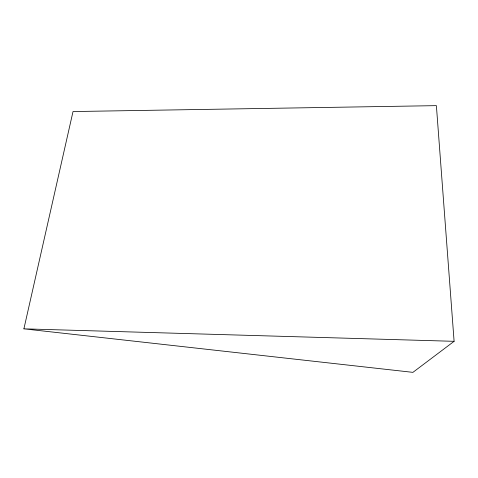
<?xml version="1.0" encoding="UTF-8"?>
<svg xmlns="http://www.w3.org/2000/svg" width="478" height="478" viewBox="0 0 478 478"><rect width="100%" height="100%" fill="white"/><g stroke="black" fill="none" stroke-linecap="round" stroke-linejoin="round"><path stroke-width="0.72" d="M23.9 328.84L73.02 111.553L436.384 105.644L454.1 341.322L412.914 372.356L23.9 328.84L454.1 341.322"/></g></svg>
